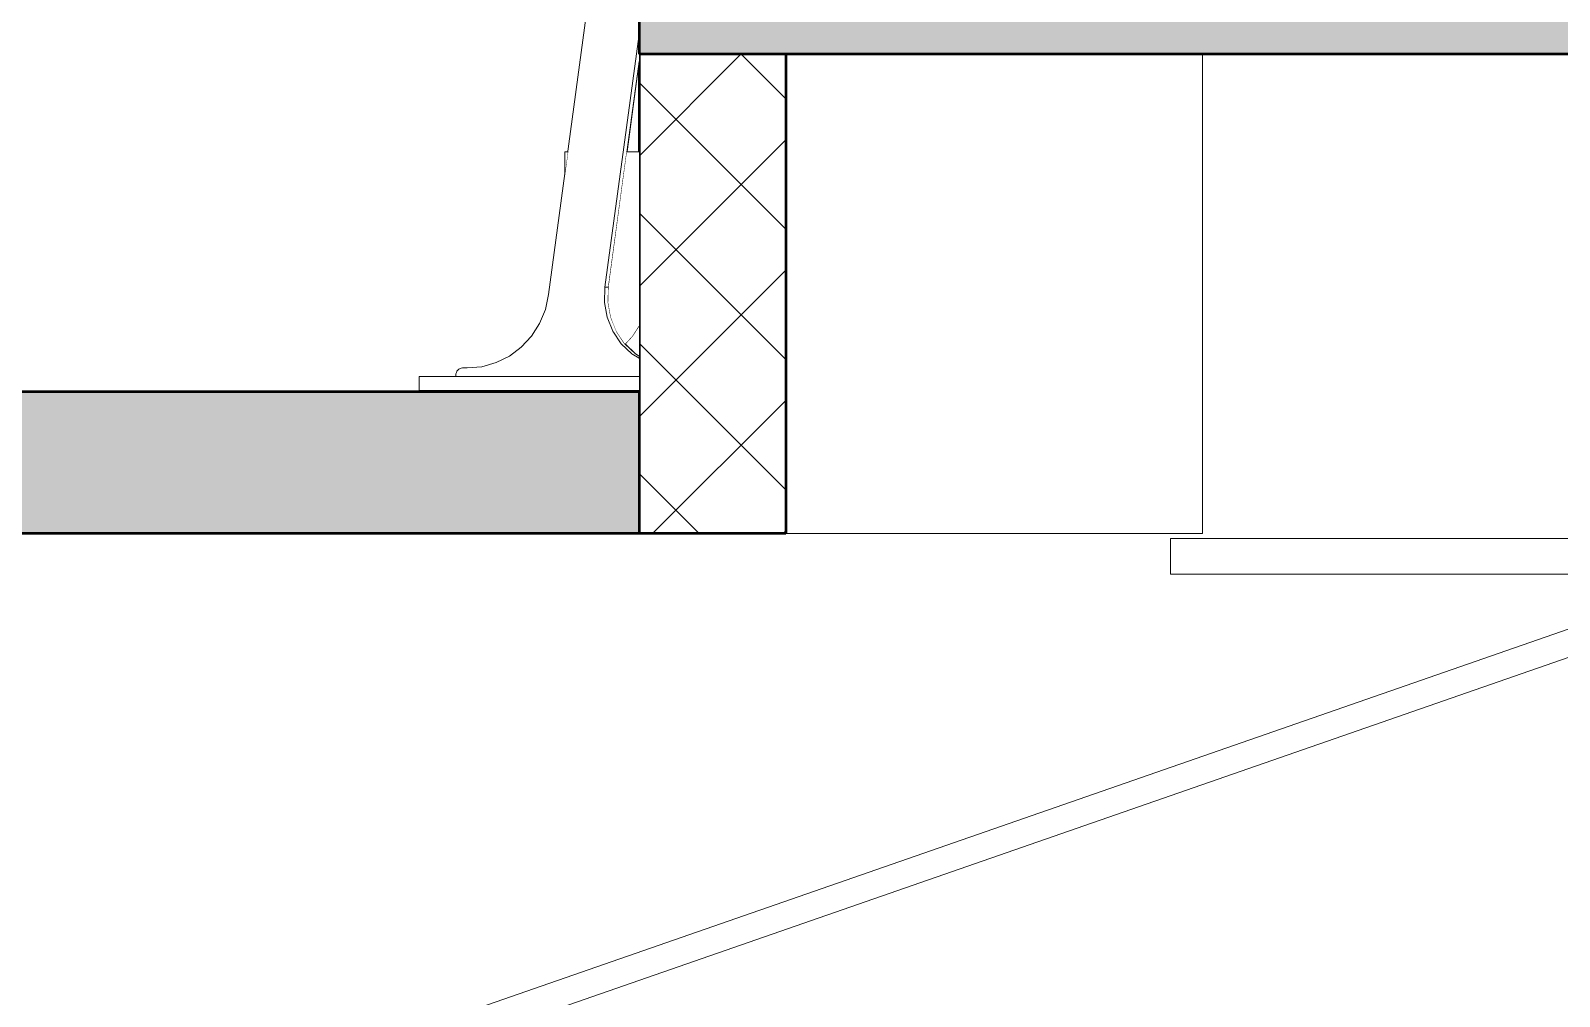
# Model space of a CAD drawing. Header units: millimetres. Extents: x -46169 to 247764, y -86316 to 18123.
# Drawn here: x 236635 to 237714, y -80750 to -80069 of the extents above; entities that cross this region are included whole.
import ezdxf

# ---------------------------------------------------------------- set-up
doc = ezdxf.new("R2010")
doc.units = ezdxf.units.MM
doc.header["$MEASUREMENT"] = 0
doc.linetypes.add('Wipeout_Contour', pattern=[1000, 0, -1000])
for name, color, linetype in [('New_A-20-M_Ceiling', 7, 'Continuous'), ('New_A-20-M_Floor_Slab', 7, 'Continuous'), ('New_A-20-M_Roof', 7, 'Continuous'), ('New_A-25-M_Wall_Int', 7, 'Continuous'), ('New_A-35-M_FFE_Fixed', 7, 'Continuous')]:
    doc.layers.add(name, color=color, linetype=linetype)
for name, color, linetype, lineweight in [('New_A-20-M_Ceiling_Pen_No__89', 8, 'Continuous', 20), ('New_A-20-M_Floor_Slab_Pen_No__87', 8, 'Continuous', 20), ('New_A-20-M_Floor_Slab_Pen_No__89', 8, 'Continuous', 20), ('New_A-20-M_Roof_Pen_No__92', 8, 'Continuous', 13), ('New_A-35-M_FFE_Fixed_Pen_No__1', 7, 'Continuous', 13)]:
    doc.layers.add(name, color=color, linetype=linetype, lineweight=lineweight)
for name, color, linetype, lineweight, true_color in [('New_A-20-M_Floor_Slab_Pen_No__107', 7, 'Continuous', 15, 0xa6a6a6), ('New_A-20-M_Floor_Slab_Pen_No__27', 7, 'Continuous', 50, 0x2a2a2a), ('New_A-20-M_Floor_Slab_Pen_No__29', 7, 'Continuous', 50, 0x2a2a2a), ('New_A-20-M_Floor_Slab_Pen_No__81', 7, 'Continuous', 20, 0x6a6a6a)]:
    doc.layers.add(name, color=color, linetype=linetype, lineweight=lineweight, true_color=true_color)

# ---------------------------------------------------------------- blocks, each defined once
blk = doc.blocks.new('Section Elem_36_5', base_point=(221877.1, -83027.5))
at = {"color": 254, "linetype": 'Wipeout_Contour', "lineweight": 0, "ltscale": 750717.237061}
blk.add_wipeout([(237056, -80154.7), (237064.6, -80154.7), (237064.6, -80091.1)], dxfattribs=at).dxf.layer = 'New_A-25-M_Wall_Int'
blk = doc.blocks.new('Section Elem_73_5', base_point=(221877.1, -83027.5))
at = {"color": 254, "linetype": 'Wipeout_Contour', "lineweight": 0, "ltscale": 1002251.236628946}
blk.add_wipeout([(237262.2, -80424), (237462.2, -80424), (237462.2, -80086), (237262.2, -80086)], dxfattribs=at).dxf.layer = 'New_A-20-M_Floor_Slab'
at = {"layer": 'New_A-20-M_Floor_Slab_Pen_No__87', "linetype": 'Continuous'}
for p, q in [((237462.2, -80424), (237462.2, -80086)), ((237262.2, -80424), (237462.2, -80424))]:
    blk.add_line(p, q, dxfattribs=at)
blk = doc.blocks.new('Section Elem_74_5', base_point=(221877.1, -83027.5))
at = {"layer": 'New_A-20-M_Floor_Slab_Pen_No__27', "linetype": 'Continuous'}
for p, q in [((237064.6, -80086), (237064.6, -80324)), ((237064.6, -80324), (237064.6, -80424))]:
    blk.add_line(p, q, dxfattribs=at)
at = {"color": 254, "linetype": 'Wipeout_Contour', "lineweight": 0, "ltscale": 1001694.01769426}
blk.add_wipeout([(237168.1, -80086), (237168.1, -80424), (237262.2, -80424), (237262.2, -80086)], dxfattribs=at).dxf.layer = 'New_A-20-M_Floor_Slab'
at = {"layer": 'New_A-20-M_Floor_Slab_Pen_No__107', "linetype": 'Continuous'}
h = blk.add_hatch(dxfattribs=at)
h.set_pattern_fill('Concrete_Block_0005', color=256, style=0, pattern_type=2)
h.set_pattern_definition([(45, (221877.115, -83027.49), (-45.96194, 45.96194), []), (135, (221877.115, -83027.49), (45.96194, 45.96194), [])])
h.paths.add_polyline_path([(237168.1, -80424), (237168.1, -80086), (237064.6, -80086), (237064.6, -80424)])
at = {"layer": 'New_A-20-M_Floor_Slab_Pen_No__27', "linetype": 'Continuous'}
for p, q in [((237168.1, -80086), (237168.1, -80424)), ((237168.1, -80424), (237064.6, -80424))]:
    blk.add_line(p, q, dxfattribs=at)
at = {"layer": 'New_A-20-M_Floor_Slab_Pen_No__87', "linetype": 'Continuous'}
blk.add_line((237262.2, -80424), (237168.1, -80424), dxfattribs=at)
blk = doc.blocks.new('Section Elem_81_5', base_point=(221877.1, -83027.5))
at = {"color": 254, "linetype": 'Wipeout_Contour', "lineweight": 0, "ltscale": 997328.976935}
blk.add_wipeout([(240784, -79427.5), (230618.3, -82957.6), (230624.5, -82975.3), (240841.3, -79427.5)], dxfattribs=at).dxf.layer = 'New_A-20-M_Roof'
at = {"layer": 'New_A-20-M_Roof_Pen_No__92', "linetype": 'Continuous'}
for p, q in [((240784, -79427.5), (230618.3, -82957.6)), ((230624.5, -82975.3), (240841.3, -79427.5))]:
    blk.add_line(p, q, dxfattribs=at)
blk = doc.blocks.new('Section Elem_84_5', base_point=(221877.1, -83027.5))
at = {"color": 254, "linetype": 'Wipeout_Contour', "lineweight": 0, "ltscale": 1001108.406495349}
blk.add_wipeout([(237048.6, -80281.3), (237046, -80281.3), (237051.9, -80290.1), (237054.5, -80290.1)], dxfattribs=at).dxf.layer = 'New_A-35-M_FFE_Fixed'
at = {"color": 254, "linetype": 'Wipeout_Contour', "lineweight": 0, "ltscale": 1001171.191899708}
blk.add_wipeout([(237062.1, -80297.3), (237059.5, -80297.3), (237064.6, -80300.4), (237064.6, -80298.9)], dxfattribs=at).dxf.layer = 'New_A-35-M_FFE_Fixed'
at = {"color": 254, "linetype": 'Wipeout_Contour', "lineweight": 0, "ltscale": 1000910.669140848}
blk.add_wipeout([(236909.5, -80323.2), (237064.6, -80323.2), (237064.6, -80313.2), (236909.5, -80313.2)], dxfattribs=at).dxf.layer = 'New_A-35-M_FFE_Fixed'
at = {"layer": 'New_A-35-M_FFE_Fixed_Pen_No__1', "linetype": 'Continuous'}
for p, q in [((236909.5, -80323.2), (236909.5, -80313.2)), ((237064.6, -80323.2), (236909.5, -80323.2))]:
    blk.add_line(p, q, dxfattribs=at)
at = {"color": 254, "linetype": 'Wipeout_Contour', "lineweight": 0, "ltscale": 1001077.799110852}
blk.add_wipeout([(237042.1, -80271.5), (237046, -80281.3), (237048.6, -80281.3), (237044.7, -80271.5)], dxfattribs=at).dxf.layer = 'New_A-35-M_FFE_Fixed'
at = {"color": 254, "linetype": 'Wipeout_Contour', "lineweight": 0, "ltscale": 1001144.141151259}
blk.add_wipeout([(237051.9, -80290.1), (237059.5, -80297.3), (237062.1, -80297.3), (237054.5, -80290.1)], dxfattribs=at).dxf.layer = 'New_A-35-M_FFE_Fixed'
at = {"color": 254, "linetype": 'Wipeout_Contour', "lineweight": 0, "ltscale": 1001053.711840749}
blk.add_wipeout([(237042.1, -80271.5), (237044.7, -80271.5), (237042.8, -80261), (237040.2, -80261)], dxfattribs=at).dxf.layer = 'New_A-35-M_FFE_Fixed'
at = {"color": 254, "linetype": 'Wipeout_Contour', "lineweight": 0, "ltscale": 22012543.06187827}
blk.add_wipeout([(236935.3, -80312.2), (236935.3, -80313.2), (237064.6, -80313.2), (237064.6, -80300.4), (237059.5, -80297.3), (237051.9, -80290.1), (237046, -80281.3), (237042.1, -80271.5), (237040.2, -80261), (237040.5, -80250.3), (237064.6, -80071.9), (237064.6, -79986), (237076.2, -79986), (237186, -79171.4), (237187.9, -79163), (237191.1, -79155.1), (237195.5, -79147.9), (237201.2, -79141.5), (237207.7, -79136.3), (237215.1, -79132.3), (237223, -79129.6), (237231.2, -79128.4), (237232.1, -79128.2), (237232.9, -79127.9), (237233.7, -79127.5), (237234.4, -79126.8), (237235, -79126.1), (237235.4, -79125.2), (237235.6, -79124.3), (237235.7, -79123.4), (237235.7, -79122.3), (237153.6, -79122.3), (237149.6, -79152), (237049.9, -79891.4), (237048.8, -79896.6), (237046.7, -79901.5), (237043.8, -79906), (237040.2, -79909.8), (237036.1, -79913), (237031.4, -79915.3), (237026.4, -79916.7), (237021.2, -79917.2), (236971.8, -79917.2), (236971.8, -79920.8), (236971.8, -79924.5), (236971.8, -79928.1), (236971.8, -79931.7), (236971.8, -79935.3), (236971.9, -79939), (236971.9, -79942.6), (236971.9, -79946.2), (236972, -79950.9), (236972.1, -79955.6), (236972.2, -79960.3), (236972.4, -79964.9), (236972.5, -79969.6), (236972.7, -79974.3), (236972.8, -79979), (236973, -79983), (236979.5, -79984.1), (236989.1, -79985.8), (236998.8, -79987.5), (237008.5, -79989.2), (237013.9, -79990.7), (237018.8, -79993.3), (237023.2, -79996.7), (237026.9, -80001.1), (237029.7, -80006), (237031.6, -80011.4), (237032.4, -80017.1), (237032.2, -80022.9), (237000.8, -80255.5), (236998.5, -80266), (236994.4, -80275.8), (236988.6, -80284.8), (236981.5, -80292.5), (236973.1, -80298.8), (236963.7, -80303.4), (236953.7, -80306.3), (236943.4, -80307.2), (236940.1, -80307.2), (236939.2, -80307.3), (236938.3, -80307.6), (236937.5, -80308.1), (236936.7, -80308.7), (236936.1, -80309.5), (236935.7, -80310.3), (236935.4, -80311.3)], dxfattribs=at).dxf.layer = 'New_A-35-M_FFE_Fixed'
at = {"layer": 'New_A-35-M_FFE_Fixed_Pen_No__1', "linetype": 'Continuous'}
for p, q in [((237000.8, -80255.5), (237032.2, -80022.9)), ((236998.5, -80266), (237000.8, -80255.5)), ((236994.4, -80275.8), (236998.5, -80266)), ((237042.1, -80271.5), (237046, -80281.3)), ((237044.7, -80271.5), (237048.6, -80281.3)), ((236988.6, -80284.8), (236994.4, -80275.8)), ((236973.1, -80298.8), (236981.5, -80292.5)), ((236981.5, -80292.5), (236988.6, -80284.8)), ((236953.7, -80306.3), (236963.7, -80303.4)), ((236963.7, -80303.4), (236973.1, -80298.8)), ((236909.5, -80313.2), (237064.6, -80313.2)), ((236935.3, -80312.2), (236935.4, -80311.3)), ((236935.3, -80313.2), (236935.3, -80312.2)), ((236935.4, -80311.3), (236935.7, -80310.3)), ((236935.7, -80310.3), (236936.1, -80309.5)), ((236936.1, -80309.5), (236936.7, -80308.7)), ((236936.7, -80308.7), (236937.5, -80308.1)), ((236937.5, -80308.1), (236938.3, -80307.6)), ((236938.3, -80307.6), (236939.2, -80307.3)), ((236939.2, -80307.3), (236940.1, -80307.2)), ((236940.1, -80307.2), (236943.4, -80307.2)), ((236943.4, -80307.2), (236953.7, -80306.3))]:
    blk.add_line(p, q, dxfattribs=at)
at = {"color": 254, "linetype": 'Wipeout_Contour', "lineweight": 0, "ltscale": 1251191.98011038}
blk.add_wipeout([(237040.5, -80250.3), (237043.1, -80250.3), (237064.6, -80091.1), (237064.6, -80086), (237064.6, -80071.9)], dxfattribs=at).dxf.layer = 'New_A-35-M_FFE_Fixed'
at = {"color": 254, "linetype": 'Wipeout_Contour', "lineweight": 0, "ltscale": 1251442.884247768}
blk.add_wipeout([(237054.7, -80290.3), (237062.1, -80297.3), (237064.6, -80298.9), (237064.6, -80277.3), (237059.8, -80284.8)], dxfattribs=at).dxf.layer = 'New_A-35-M_FFE_Fixed'
at = {"layer": 'New_A-35-M_FFE_Fixed_Pen_No__1', "linetype": 'Continuous'}
for p, q in [((237046, -80281.3), (237051.9, -80290.1)), ((237048.6, -80281.3), (237054.5, -80290.1)), ((237064.6, -80277.3), (237059.8, -80284.8)), ((237051.9, -80290.1), (237059.5, -80297.3)), ((237054.5, -80290.1), (237062.1, -80297.3)), ((237059.8, -80284.8), (237054.7, -80290.3)), ((237059.5, -80297.3), (237064.6, -80300.4)), ((237062.1, -80297.3), (237064.6, -80298.9))]:
    blk.add_line(p, q, dxfattribs=at)
at = {"color": 254, "linetype": 'Wipeout_Contour', "lineweight": 0, "ltscale": 1001037.240901243}
blk.add_wipeout([(237043.1, -80250.3), (237040.5, -80250.3), (237040.2, -80261), (237042.8, -80261)], dxfattribs=at).dxf.layer = 'New_A-35-M_FFE_Fixed'
at = {"layer": 'New_A-35-M_FFE_Fixed_Pen_No__1', "linetype": 'Continuous'}
for p, q in [((237064.6, -80071.9), (237040.5, -80250.3)), ((237064.6, -80091.1), (237043.1, -80250.3)), ((237040.5, -80250.3), (237040.2, -80261)), ((237040.5, -80250.3), (237043.1, -80250.3)), ((237043.1, -80250.3), (237042.8, -80261)), ((237040.2, -80261), (237042.1, -80271.5)), ((237042.8, -80261), (237044.7, -80271.5))]:
    blk.add_line(p, q, dxfattribs=at)
blk = doc.blocks.new('Section Elem_92_5', base_point=(221877.1, -83027.5))
at = {"color": 254, "linetype": 'Wipeout_Contour', "lineweight": 0, "ltscale": 750604.809288}
blk.add_wipeout([(237012.2, -80154.7), (237012.2, -80170.9), (237014.4, -80154.7)], dxfattribs=at).dxf.layer = 'New_A-20-M_Floor_Slab'
at = {"color": 254, "linetype": 'Wipeout_Contour', "lineweight": 0, "ltscale": 2502691.626300073}
blk.add_wipeout([(237042.8, -80261), (237044.7, -80271.5), (237048.6, -80281.3), (237054.5, -80290.1), (237054.7, -80290.3), (237059.8, -80284.8), (237064.6, -80277.3), (237064.6, -80154.7), (237056, -80154.7), (237043.1, -80250.3)], dxfattribs=at).dxf.layer = 'New_A-20-M_Floor_Slab'
at = {"color": 254, "linetype": 'Wipeout_Contour', "lineweight": 0, "ltscale": 1001111.977888315}
blk.add_wipeout([(237064.6, -80323.2), (237012.2, -80323.2), (237012.2, -80323.7), (237064.6, -80323.7)], dxfattribs=at).dxf.layer = 'New_A-20-M_Floor_Slab'
at = {"layer": 'New_A-20-M_Floor_Slab_Pen_No__89', "linetype": 'Continuous'}
for p, q in [((237014.4, -80154.7), (237012.2, -80154.7)), ((237012.2, -80154.7), (237012.2, -80170.9)), ((237064.6, -80154.7), (237056, -80154.7)), ((237012.2, -80323.2), (237012.2, -80323.7)), ((237064.6, -80323.7), (237012.2, -80323.7))]:
    blk.add_line(p, q, dxfattribs=at)
blk = doc.blocks.new('Section Elem_98_5', base_point=(221877.1, -83027.5))
at = {"layer": 'New_A-20-M_Floor_Slab_Pen_No__81', "linetype": 'Continuous', "lineweight": 0, "true_color": 0x353535}
blk.add_hatch(color=250, dxfattribs=at).paths.add_polyline_path([(237064.6, -80424), (237064.6, -80324), (236091.4, -80324), (236091.4, -80424)])
at = {"layer": 'New_A-20-M_Floor_Slab_Pen_No__29', "linetype": 'Continuous'}
for p, q in [((236091.4, -80324), (236091.4, -80424)), ((237064.6, -80324), (236091.4, -80324)), ((236195, -80424), (236091.4, -80424)), ((237064.6, -80424), (236195, -80424))]:
    blk.add_line(p, q, dxfattribs=at)
blk = doc.blocks.new('Section Elem_99_5', base_point=(221877.1, -83027.5))
at = {"layer": 'New_A-20-M_Floor_Slab_Pen_No__81', "linetype": 'Continuous', "lineweight": 0, "true_color": 0x353535}
blk.add_hatch(color=250, dxfattribs=at).paths.add_polyline_path([(238037.8, -80086), (238037.8, -79986), (237064.6, -79986), (237064.6, -80086)])
at = {"layer": 'New_A-20-M_Floor_Slab_Pen_No__29', "linetype": 'Continuous'}
for p, q in [((237064.6, -79986), (237064.6, -80086)), ((238037.8, -79986), (237064.6, -79986)), ((237168.1, -80086), (237064.6, -80086)), ((238037.8, -80086), (237168.1, -80086))]:
    blk.add_line(p, q, dxfattribs=at)
blk = doc.blocks.new('Section Elem_173_5', base_point=(221877.1, -83027.5))
at = {"color": 254, "linetype": 'Wipeout_Contour', "lineweight": 0, "ltscale": 1003593.495323701}
blk.add_wipeout([(237439.5, -80427.5), (237439.5, -80452.5), (237832.3, -80452.5), (237904.3, -80427.5)], dxfattribs=at).dxf.layer = 'New_A-20-M_Ceiling'
at = {"layer": 'New_A-20-M_Ceiling_Pen_No__89', "linetype": 'Continuous'}
for p, q in [((237439.5, -80427.5), (237904.3, -80427.5)), ((237439.5, -80452.5), (237439.5, -80427.5)), ((237439.5, -80452.5), (237832.3, -80452.5))]:
    blk.add_line(p, q, dxfattribs=at)

msp = doc.modelspace()

# ---------------------------------------------------------------- block references
at = {"layer": 'New_A-25-M_Wall_Int'}
msp.add_blockref('Section Elem_36_5', (221877.1, -83027.5), dxfattribs=at)

# ---------------------------------------------------------------- next in the draw order: block references
at = {"layer": 'New_A-20-M_Floor_Slab'}
msp.add_blockref('Section Elem_73_5', (221877.1, -83027.5), dxfattribs=at)

# ---------------------------------------------------------------- next in the draw order: block references
msp.add_blockref('Section Elem_74_5', (221877.1, -83027.5), dxfattribs=at)

# ---------------------------------------------------------------- next in the draw order: block references
at = {"layer": 'New_A-20-M_Roof'}
msp.add_blockref('Section Elem_81_5', (221877.1, -83027.5), dxfattribs=at)

# ---------------------------------------------------------------- next in the draw order: block references
at = {"layer": 'New_A-20-M_Ceiling'}
msp.add_blockref('Section Elem_173_5', (221877.1, -83027.5), dxfattribs=at)
at = {"layer": 'New_A-35-M_FFE_Fixed'}
msp.add_blockref('Section Elem_84_5', (221877.1, -83027.5), dxfattribs=at)

# ---------------------------------------------------------------- next in the draw order: block references
at = {"layer": 'New_A-20-M_Floor_Slab'}
for name in ['Section Elem_99_5', 'Section Elem_92_5']:
    msp.add_blockref(name, (221877.1, -83027.5), dxfattribs=at)

# ---------------------------------------------------------------- next in the draw order: block references
msp.add_blockref('Section Elem_98_5', (221877.1, -83027.5), dxfattribs=at)

doc.saveas('drawing.dxf')
